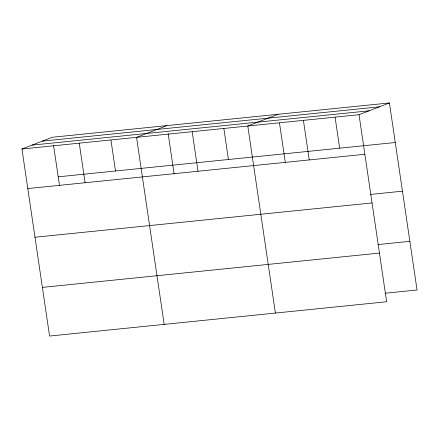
<?xml version="1.0" encoding="UTF-8"?>
<svg xmlns="http://www.w3.org/2000/svg" width="439" height="439" viewBox="0 0 439 439"><rect width="100%" height="100%" fill="white"/><g stroke="black" fill="none" stroke-linecap="round" stroke-linejoin="round"><path stroke-width="0.66" d="M389.431 102.951L359.02 114.7L386.638 301.741L49.569 336.049L21.95 149.008L52.362 137.259L389.431 102.951L417.05 289.992L385.173 293.236M166.963 125.592L136.551 137.347L164.175 324.388M278.194 114.272L247.788 126.02L275.407 313.067M42.325 141.133L379.395 106.825M31.987 145.133L369.056 110.82M21.95 149.008L359.02 114.7M58.2 176.824L395.27 142.516M27.794 188.572L364.864 154.265M370.582 194.428L402.459 191.179M34.977 237.241L372.047 202.933M377.984 244.567L409.861 241.324M42.385 287.386L379.455 253.078M335.1 117.328L339.654 148.173M303.404 120.363L309.248 159.928M279.484 122.986L285.339 162.622M223.868 128.649L228.423 159.494M192.172 131.684L198.011 171.248M168.153 133.637L174.102 173.943M110.952 140.14L115.506 170.99M79.25 143.174L85.095 182.745M53.547 145.304L59.501 185.609"/></g></svg>
